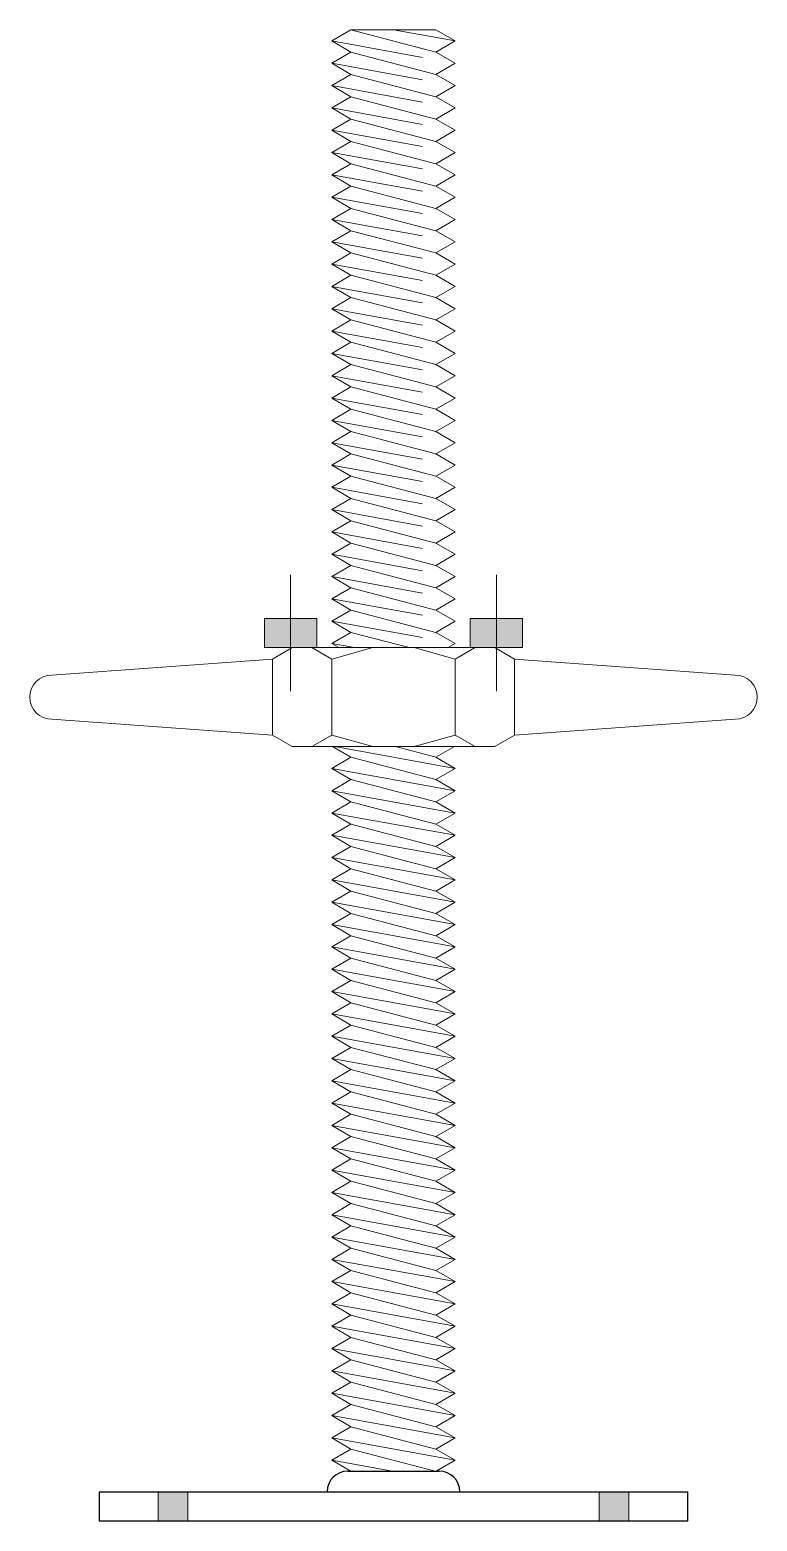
# Model space of a CAD drawing. Header units: millimetres. Extents: x 2239 to 2264, y 1237.5 to 1288.8.
import ezdxf

# ---------------------------------------------------------------- set-up
doc = ezdxf.new("R2010")
doc.units = ezdxf.units.MM
doc.linetypes.add('HIDDEN2', pattern=[4.7625, 3.175, -1.5875])
for name, color, linetype, lineweight in [('ISKELE BOLT (BEYKENT)', 5, 'Continuous', 20), ('ISKELE DETAY GIZLI (BEYKENT)', 8, 'HIDDEN2', 15), ('ISKELE TABAN (BEYKENT)', 7, 'Continuous', 25)]:
    doc.layers.add(name, color=color, linetype=linetype, lineweight=lineweight)

msp = doc.modelspace()

# ---------------------------------------------------------------- hatches: boundary and pattern name
at = {"layer": 'ISKELE BOLT (BEYKENT)'}
h = msp.add_hatch(color=256, dxfattribs=at)
h.dxf.hatch_style = 1
h.paths.add_polyline_path([(2248.828, 1268.535), (2247.028, 1268.535), (2247.028, 1267.535), (2248.828, 1267.535)])
h = msp.add_hatch(color=256, dxfattribs=at)
h.dxf.hatch_style = 1
h.paths.add_polyline_path([(2255.899, 1268.535), (2254.099, 1268.535), (2254.099, 1267.535), (2255.899, 1267.535)])
h = msp.add_hatch(color=256, dxfattribs=at)
h.dxf.hatch_style = 1
h.paths.add_polyline_path([(2244.391, 1238.545), (2243.381, 1238.545), (2243.381, 1237.535), (2244.391, 1237.535)])
h = msp.add_hatch(color=256, dxfattribs=at)
h.dxf.hatch_style = 1
h.paths.add_polyline_path([(2259.547, 1238.545), (2258.536, 1238.545), (2258.536, 1237.535), (2259.547, 1237.535)])

# ---------------------------------------------------------------- linework, layer by layer
for p, q in [((2247.928, 1270.035), (2247.928, 1266.035)), ((2247.928, 1270.035), (2247.928, 1266.035)), ((2254.999, 1270.035), (2254.999, 1266.035)), ((2247.028, 1268.535), (2247.028, 1267.535)), ((2247.028, 1268.535), (2247.028, 1267.535)), ((2247.028, 1268.535), (2248.828, 1268.535)), ((2248.828, 1268.535), (2248.828, 1267.535)), ((2248.828, 1268.535), (2248.828, 1267.535)), ((2254.099, 1268.535), (2254.099, 1267.535)), ((2254.099, 1268.535), (2254.099, 1267.535)), ((2254.099, 1268.535), (2255.899, 1268.535)), ((2255.899, 1268.535), (2255.899, 1267.535)), ((2255.899, 1268.535), (2255.899, 1267.535)), ((2247.028, 1267.535), (2248.828, 1267.535)), ((2247.301, 1267.143), (2247.98, 1267.535)), ((2247.301, 1264.529), (2247.301, 1267.143)), ((2249.34, 1267.535), (2247.98, 1267.535)), ((2249.34, 1267.143), (2248.66, 1267.535)), ((2249.34, 1267.143), (2250.756, 1267.535)), ((2253.588, 1267.535), (2249.34, 1267.535)), ((2249.34, 1267.143), (2249.34, 1264.529)), ((2253.588, 1267.143), (2252.172, 1267.535)), ((2253.588, 1267.143), (2254.267, 1267.535)), ((2254.947, 1267.535), (2253.588, 1267.535)), ((2253.588, 1267.143), (2253.588, 1264.529)), ((2254.099, 1267.535), (2255.899, 1267.535)), ((2255.627, 1267.143), (2254.947, 1267.535)), ((2255.627, 1264.529), (2255.627, 1267.143)), ((2247.301, 1264.529), (2247.98, 1264.137)), ((2254.947, 1264.137), (2247.98, 1264.137)), ((2249.34, 1264.529), (2248.66, 1264.137)), ((2249.34, 1264.529), (2250.756, 1264.137)), ((2249.443, 1264.137), (2253.588, 1263.389)), ((2251.535, 1264.137), (2252.924, 1263.772)), ((2253.588, 1264.529), (2252.172, 1264.137)), ((2253.588, 1264.529), (2254.267, 1264.137)), ((2255.627, 1264.529), (2254.947, 1264.137)), ((2250.003, 1263.772), (2252.924, 1263.006)), ((2249.34, 1263.389), (2253.588, 1262.622)), ((2249.34, 1262.622), (2253.588, 1261.856)), ((2250.003, 1263.006), (2252.924, 1262.239)), ((2250.003, 1262.239), (2252.924, 1261.473)), ((2249.34, 1261.856), (2253.588, 1261.09)), ((2249.34, 1261.09), (2253.588, 1260.323)), ((2250.003, 1261.473), (2252.924, 1260.706)), ((2250.003, 1260.706), (2252.924, 1259.94)), ((2249.34, 1260.323), (2253.588, 1259.557)), ((2249.34, 1259.557), (2253.588, 1258.79)), ((2250.003, 1259.94), (2252.924, 1259.173)), ((2250.003, 1259.173), (2252.924, 1258.407)), ((2249.34, 1258.79), (2253.588, 1258.024)), ((2249.34, 1258.024), (2253.588, 1257.257)), ((2250.003, 1258.407), (2252.924, 1257.641)), ((2250.003, 1257.641), (2252.924, 1256.874)), ((2249.34, 1257.257), (2253.588, 1256.491)), ((2249.34, 1256.491), (2253.588, 1255.724)), ((2250.003, 1256.874), (2252.924, 1256.108)), ((2250.003, 1256.108), (2252.924, 1255.341)), ((2249.34, 1255.724), (2253.588, 1254.958)), ((2249.34, 1254.958), (2253.588, 1254.192)), ((2250.003, 1255.341), (2252.924, 1254.575)), ((2250.003, 1254.575), (2252.924, 1253.808)), ((2249.34, 1254.192), (2253.588, 1253.425)), ((2249.34, 1253.425), (2253.588, 1252.659)), ((2250.003, 1253.808), (2252.924, 1253.042)), ((2250.003, 1253.042), (2252.924, 1252.275)), ((2249.34, 1252.659), (2253.588, 1251.892)), ((2249.34, 1251.892), (2253.588, 1251.126)), ((2250.003, 1252.275), (2252.924, 1251.509)), ((2250.003, 1251.509), (2252.924, 1250.743)), ((2249.34, 1251.126), (2253.588, 1250.359)), ((2249.34, 1250.359), (2253.588, 1249.593)), ((2250.003, 1250.743), (2252.924, 1249.976)), ((2250.003, 1249.976), (2252.924, 1249.21)), ((2249.34, 1249.593), (2253.588, 1248.826)), ((2250.003, 1249.21), (2252.924, 1248.443)), ((2249.34, 1248.826), (2253.588, 1248.06)), ((2250.003, 1248.443), (2252.924, 1247.677)), ((2249.34, 1248.06), (2253.588, 1247.294)), ((2250.003, 1247.677), (2252.924, 1246.91)), ((2249.34, 1247.294), (2253.588, 1246.527)), ((2250.003, 1246.91), (2252.924, 1246.144)), ((2249.34, 1246.527), (2253.588, 1245.761)), ((2250.003, 1246.144), (2252.924, 1245.378)), ((2249.34, 1245.761), (2253.588, 1244.994)), ((2250.003, 1245.378), (2252.924, 1244.611)), ((2249.34, 1244.994), (2253.588, 1244.228)), ((2250.003, 1244.611), (2252.924, 1243.845)), ((2249.34, 1244.228), (2253.588, 1243.461)), ((2250.003, 1243.845), (2252.924, 1243.078)), ((2249.34, 1243.461), (2253.588, 1242.695)), ((2250.003, 1243.078), (2252.924, 1242.312)), ((2249.34, 1242.695), (2253.588, 1241.929)), ((2250.003, 1242.312), (2252.924, 1241.545)), ((2249.34, 1241.929), (2253.588, 1241.162)), ((2250.003, 1241.545), (2252.924, 1240.779)), ((2249.34, 1241.162), (2253.588, 1240.396)), ((2250.003, 1240.779), (2252.924, 1240.012)), ((2249.34, 1240.396), (2253.588, 1239.629)), ((2250.003, 1240.012), (2252.899, 1239.253)), ((2249.34, 1239.629), (2251.427, 1239.253))]:
    msp.add_line(p, q, dxfattribs=at)
for points in [[(2247.301, 1267.143), (2247.301, 1264.529), (2239.723, 1265.078, -1), (2239.723, 1266.594)], [(2255.627, 1267.143), (2255.627, 1264.529), (2263.205, 1265.078, 1), (2263.205, 1266.594)]]:
    msp.add_lwpolyline(points, format="xyb", close=True, dxfattribs=at)
for points in [[(2249.372, 1264.137), (2250.003, 1263.772)], [(2252.924, 1263.772), (2253.555, 1264.137)], [(2250.003, 1263.772), (2249.34, 1263.389), (2250.003, 1263.006)], [(2252.924, 1263.006), (2253.588, 1263.389), (2252.924, 1263.772)], [(2250.003, 1263.006), (2249.34, 1262.622), (2250.003, 1262.239)], [(2252.924, 1262.239), (2253.588, 1262.622), (2252.924, 1263.006)], [(2250.003, 1262.239), (2249.34, 1261.856), (2250.003, 1261.473)], [(2252.924, 1261.473), (2253.588, 1261.856), (2252.924, 1262.239)], [(2250.003, 1261.473), (2249.34, 1261.09), (2250.003, 1260.706)], [(2252.924, 1260.706), (2253.588, 1261.09), (2252.924, 1261.473)], [(2250.003, 1260.706), (2249.34, 1260.323), (2250.003, 1259.94)], [(2252.924, 1259.94), (2253.588, 1260.323), (2252.924, 1260.706)], [(2250.003, 1259.94), (2249.34, 1259.557), (2250.003, 1259.173)], [(2252.924, 1259.173), (2253.588, 1259.557), (2252.924, 1259.94)], [(2250.003, 1259.173), (2249.34, 1258.79), (2250.003, 1258.407)], [(2252.924, 1258.407), (2253.588, 1258.79), (2252.924, 1259.173)], [(2250.003, 1258.407), (2249.34, 1258.024), (2250.003, 1257.641)], [(2252.924, 1257.641), (2253.588, 1258.024), (2252.924, 1258.407)], [(2250.003, 1257.641), (2249.34, 1257.257), (2250.003, 1256.874)], [(2252.924, 1256.874), (2253.588, 1257.257), (2252.924, 1257.641)], [(2250.003, 1256.874), (2249.34, 1256.491), (2250.003, 1256.108)], [(2252.924, 1256.108), (2253.588, 1256.491), (2252.924, 1256.874)], [(2250.003, 1256.108), (2249.34, 1255.724), (2250.003, 1255.341)], [(2252.924, 1255.341), (2253.588, 1255.724), (2252.924, 1256.108)], [(2250.003, 1255.341), (2249.34, 1254.958), (2250.003, 1254.575)], [(2252.924, 1254.575), (2253.588, 1254.958), (2252.924, 1255.341)], [(2250.003, 1254.575), (2249.34, 1254.192), (2250.003, 1253.808)], [(2252.924, 1253.808), (2253.588, 1254.192), (2252.924, 1254.575)], [(2250.003, 1253.808), (2249.34, 1253.425), (2250.003, 1253.042)], [(2252.924, 1253.042), (2253.588, 1253.425), (2252.924, 1253.808)], [(2250.003, 1253.042), (2249.34, 1252.659), (2250.003, 1252.275)], [(2252.924, 1252.275), (2253.588, 1252.659), (2252.924, 1253.042)], [(2250.003, 1252.275), (2249.34, 1251.892), (2250.003, 1251.509)], [(2252.924, 1251.509), (2253.588, 1251.892), (2252.924, 1252.275)], [(2250.003, 1251.509), (2249.34, 1251.126), (2250.003, 1250.743)], [(2252.924, 1250.743), (2253.588, 1251.126), (2252.924, 1251.509)], [(2250.003, 1250.743), (2249.34, 1250.359), (2250.003, 1249.976)], [(2252.924, 1249.976), (2253.588, 1250.359), (2252.924, 1250.743)], [(2250.003, 1249.976), (2249.34, 1249.593), (2250.003, 1249.21)], [(2252.924, 1249.21), (2253.588, 1249.593), (2252.924, 1249.976)], [(2250.003, 1249.21), (2249.34, 1248.826), (2250.003, 1248.443)], [(2252.924, 1248.443), (2253.588, 1248.826), (2252.924, 1249.21)], [(2250.003, 1248.443), (2249.34, 1248.06), (2250.003, 1247.677)], [(2252.924, 1247.677), (2253.588, 1248.06), (2252.924, 1248.443)], [(2250.003, 1247.677), (2249.34, 1247.294), (2250.003, 1246.91)], [(2252.924, 1246.91), (2253.588, 1247.294), (2252.924, 1247.677)], [(2250.003, 1246.91), (2249.34, 1246.527), (2250.003, 1246.144)], [(2252.924, 1246.144), (2253.588, 1246.527), (2252.924, 1246.91)], [(2250.003, 1246.144), (2249.34, 1245.761), (2250.003, 1245.378)], [(2252.924, 1245.378), (2253.588, 1245.761), (2252.924, 1246.144)], [(2250.003, 1245.378), (2249.34, 1244.994), (2250.003, 1244.611)], [(2252.924, 1244.611), (2253.588, 1244.994), (2252.924, 1245.378)], [(2250.003, 1244.611), (2249.34, 1244.228), (2250.003, 1243.845)], [(2252.924, 1243.845), (2253.588, 1244.228), (2252.924, 1244.611)], [(2250.003, 1243.845), (2249.34, 1243.461), (2250.003, 1243.078)], [(2252.924, 1243.078), (2253.588, 1243.461), (2252.924, 1243.845)], [(2250.003, 1243.078), (2249.34, 1242.695), (2250.003, 1242.312)], [(2252.924, 1242.312), (2253.588, 1242.695), (2252.924, 1243.078)], [(2250.003, 1242.312), (2249.34, 1241.929), (2250.003, 1241.545)], [(2252.924, 1241.545), (2253.588, 1241.929), (2252.924, 1242.312)], [(2250.003, 1241.545), (2249.34, 1241.162), (2250.003, 1240.779)], [(2252.924, 1240.779), (2253.588, 1241.162), (2252.924, 1241.545)], [(2250.003, 1240.779), (2249.34, 1240.396), (2250.003, 1240.012)], [(2252.924, 1240.012), (2253.588, 1240.396), (2252.924, 1240.779)], [(2250.003, 1240.012), (2249.34, 1239.629), (2249.992, 1239.253)], [(2252.935, 1239.253), (2253.588, 1239.629), (2252.924, 1240.012)], [(2243.381, 1238.545), (2244.391, 1238.545), (2244.391, 1237.535), (2243.381, 1237.535), (2243.381, 1238.545)], [(2259.547, 1238.545), (2258.536, 1238.545), (2258.536, 1237.535), (2259.547, 1237.535), (2259.547, 1238.545)]]:
    msp.add_lwpolyline(points, dxfattribs=at)
at = {"layer": 'ISKELE DETAY GIZLI (BEYKENT)'}
for p, q in [((2250.003, 1288.753), (2252.924, 1287.987)), ((2251.464, 1288.753), (2253.588, 1288.37)), ((2249.34, 1288.37), (2253.588, 1287.603)), ((2250.003, 1287.987), (2252.924, 1287.22)), ((2249.34, 1287.603), (2253.588, 1286.837)), ((2250.003, 1287.22), (2252.924, 1286.454)), ((2249.34, 1286.837), (2253.588, 1286.07)), ((2250.003, 1286.454), (2252.924, 1285.687)), ((2249.34, 1286.07), (2253.588, 1285.304)), ((2250.003, 1285.687), (2252.924, 1284.921)), ((2249.34, 1285.304), (2253.588, 1284.538)), ((2250.003, 1284.921), (2252.924, 1284.154)), ((2249.34, 1284.538), (2253.588, 1283.771)), ((2250.003, 1284.154), (2252.924, 1283.388)), ((2249.34, 1283.771), (2253.588, 1283.005)), ((2250.003, 1283.388), (2252.924, 1282.622)), ((2249.34, 1283.005), (2253.588, 1282.238)), ((2250.003, 1282.622), (2252.924, 1281.855)), ((2249.34, 1282.238), (2253.588, 1281.472)), ((2250.003, 1281.855), (2252.924, 1281.089)), ((2249.34, 1281.472), (2253.588, 1280.705)), ((2250.003, 1281.089), (2252.924, 1280.322)), ((2249.34, 1280.705), (2253.588, 1279.939)), ((2250.003, 1280.322), (2252.924, 1279.556)), ((2249.34, 1279.939), (2253.588, 1279.173)), ((2250.003, 1279.556), (2252.924, 1278.789)), ((2249.34, 1279.173), (2253.588, 1278.406)), ((2249.34, 1278.406), (2253.588, 1277.64)), ((2250.003, 1278.789), (2252.924, 1278.023)), ((2250.003, 1278.023), (2252.924, 1277.256)), ((2249.34, 1277.64), (2253.588, 1276.873)), ((2249.34, 1276.873), (2253.588, 1276.107)), ((2250.003, 1277.256), (2252.924, 1276.49)), ((2250.003, 1276.49), (2252.924, 1275.724)), ((2249.34, 1276.107), (2253.588, 1275.34)), ((2249.34, 1275.34), (2253.588, 1274.574)), ((2250.003, 1275.724), (2252.924, 1274.957)), ((2250.003, 1274.957), (2252.924, 1274.191)), ((2249.34, 1274.574), (2253.588, 1273.807)), ((2249.34, 1273.807), (2253.588, 1273.041)), ((2250.003, 1274.191), (2252.924, 1273.424)), ((2250.003, 1273.424), (2252.924, 1272.658)), ((2249.34, 1273.041), (2253.588, 1272.275)), ((2249.34, 1272.275), (2253.588, 1271.508)), ((2250.003, 1272.658), (2252.924, 1271.891)), ((2250.003, 1271.891), (2252.924, 1271.125)), ((2249.34, 1271.508), (2253.588, 1270.742)), ((2249.34, 1270.742), (2253.588, 1269.975)), ((2250.003, 1271.125), (2252.924, 1270.358)), ((2250.003, 1270.358), (2252.924, 1269.592)), ((2249.34, 1269.975), (2253.588, 1269.209)), ((2249.34, 1269.209), (2253.588, 1268.442)), ((2250.003, 1269.592), (2252.924, 1268.826)), ((2250.003, 1268.826), (2252.924, 1268.059)), ((2249.34, 1268.442), (2253.588, 1267.676)), ((2249.34, 1267.676), (2250.121, 1267.535)), ((2250.003, 1268.059), (2252.001, 1267.535))]:
    msp.add_line(p, q, dxfattribs=at)
for points in [[(2250.003, 1288.753), (2249.34, 1288.37), (2250.003, 1287.987)], [(2252.924, 1287.987), (2253.588, 1288.37), (2252.924, 1288.753), (2250.003, 1288.753)], [(2250.003, 1287.987), (2249.34, 1287.603), (2250.003, 1287.22)], [(2252.924, 1287.22), (2253.588, 1287.603), (2252.924, 1287.987)], [(2250.003, 1287.22), (2249.34, 1286.837), (2250.003, 1286.454)], [(2252.924, 1286.454), (2253.588, 1286.837), (2252.924, 1287.22)], [(2250.003, 1286.454), (2249.34, 1286.07), (2250.003, 1285.687)], [(2252.924, 1285.687), (2253.588, 1286.07), (2252.924, 1286.454)], [(2250.003, 1285.687), (2249.34, 1285.304), (2250.003, 1284.921)], [(2252.924, 1284.921), (2253.588, 1285.304), (2252.924, 1285.687)], [(2250.003, 1284.921), (2249.34, 1284.538), (2250.003, 1284.154)], [(2252.924, 1284.154), (2253.588, 1284.538), (2252.924, 1284.921)], [(2250.003, 1284.154), (2249.34, 1283.771), (2250.003, 1283.388)], [(2252.924, 1283.388), (2253.588, 1283.771), (2252.924, 1284.154)], [(2250.003, 1283.388), (2249.34, 1283.005), (2250.003, 1282.622)], [(2252.924, 1282.622), (2253.588, 1283.005), (2252.924, 1283.388)], [(2250.003, 1282.622), (2249.34, 1282.238), (2250.003, 1281.855)], [(2252.924, 1281.855), (2253.588, 1282.238), (2252.924, 1282.622)], [(2250.003, 1281.855), (2249.34, 1281.472), (2250.003, 1281.089)], [(2252.924, 1281.089), (2253.588, 1281.472), (2252.924, 1281.855)], [(2250.003, 1281.089), (2249.34, 1280.705), (2250.003, 1280.322)], [(2252.924, 1280.322), (2253.588, 1280.705), (2252.924, 1281.089)], [(2250.003, 1280.322), (2249.34, 1279.939), (2250.003, 1279.556)], [(2252.924, 1279.556), (2253.588, 1279.939), (2252.924, 1280.322)], [(2250.003, 1279.556), (2249.34, 1279.173), (2250.003, 1278.789)], [(2252.924, 1278.789), (2253.588, 1279.173), (2252.924, 1279.556)], [(2250.003, 1278.789), (2249.34, 1278.406), (2250.003, 1278.023)], [(2252.924, 1278.023), (2253.588, 1278.406), (2252.924, 1278.789)], [(2250.003, 1278.023), (2249.34, 1277.64), (2250.003, 1277.256)], [(2252.924, 1277.256), (2253.588, 1277.64), (2252.924, 1278.023)], [(2250.003, 1277.256), (2249.34, 1276.873), (2250.003, 1276.49)], [(2252.924, 1276.49), (2253.588, 1276.873), (2252.924, 1277.256)], [(2250.003, 1276.49), (2249.34, 1276.107), (2250.003, 1275.724)], [(2252.924, 1275.724), (2253.588, 1276.107), (2252.924, 1276.49)], [(2250.003, 1275.724), (2249.34, 1275.34), (2250.003, 1274.957)], [(2252.924, 1274.957), (2253.588, 1275.34), (2252.924, 1275.724)], [(2250.003, 1274.957), (2249.34, 1274.574), (2250.003, 1274.191)], [(2252.924, 1274.191), (2253.588, 1274.574), (2252.924, 1274.957)], [(2250.003, 1274.191), (2249.34, 1273.807), (2250.003, 1273.424)], [(2252.924, 1273.424), (2253.588, 1273.807), (2252.924, 1274.191)], [(2250.003, 1273.424), (2249.34, 1273.041), (2250.003, 1272.658)], [(2252.924, 1272.658), (2253.588, 1273.041), (2252.924, 1273.424)], [(2250.003, 1272.658), (2249.34, 1272.275), (2250.003, 1271.891)], [(2252.924, 1271.891), (2253.588, 1272.275), (2252.924, 1272.658)], [(2250.003, 1271.891), (2249.34, 1271.508), (2250.003, 1271.125)], [(2252.924, 1271.125), (2253.588, 1271.508), (2252.924, 1271.891)], [(2250.003, 1271.125), (2249.34, 1270.742), (2250.003, 1270.358)], [(2252.924, 1270.358), (2253.588, 1270.742), (2252.924, 1271.125)], [(2250.003, 1270.358), (2249.34, 1269.975), (2250.003, 1269.592)], [(2252.924, 1269.592), (2253.588, 1269.975), (2252.924, 1270.358)], [(2250.003, 1269.592), (2249.34, 1269.209), (2250.003, 1268.826)], [(2252.924, 1268.826), (2253.588, 1269.209), (2252.924, 1269.592)], [(2250.003, 1268.826), (2249.34, 1268.442), (2250.003, 1268.059)], [(2252.924, 1268.059), (2253.588, 1268.442), (2252.924, 1268.826)], [(2250.003, 1268.059), (2249.34, 1267.676), (2249.584, 1267.535)], [(2253.343, 1267.535), (2253.588, 1267.676), (2252.924, 1268.059)]]:
    msp.add_lwpolyline(points, dxfattribs=at)
at = {"layer": 'ISKELE TABAN (BEYKENT)', "ltscale": 0.5}
msp.add_line((2249.889, 1238.545), (2253.038, 1238.545), dxfattribs=at)
for points in [[(2249.889, 1239.253), (2253.038, 1239.253)], [(2241.36, 1238.545), (2261.567, 1238.545), (2261.567, 1237.535), (2241.36, 1237.535), (2241.36, 1238.545)]]:
    msp.add_lwpolyline(points, dxfattribs=at)
for centre, start, end in [((2249.889, 1238.545), 90, 180), ((2253.038, 1238.545), 0, 90)]:
    msp.add_arc(centre, 0.707, start, end, dxfattribs=at)

doc.saveas('drawing.dxf')
